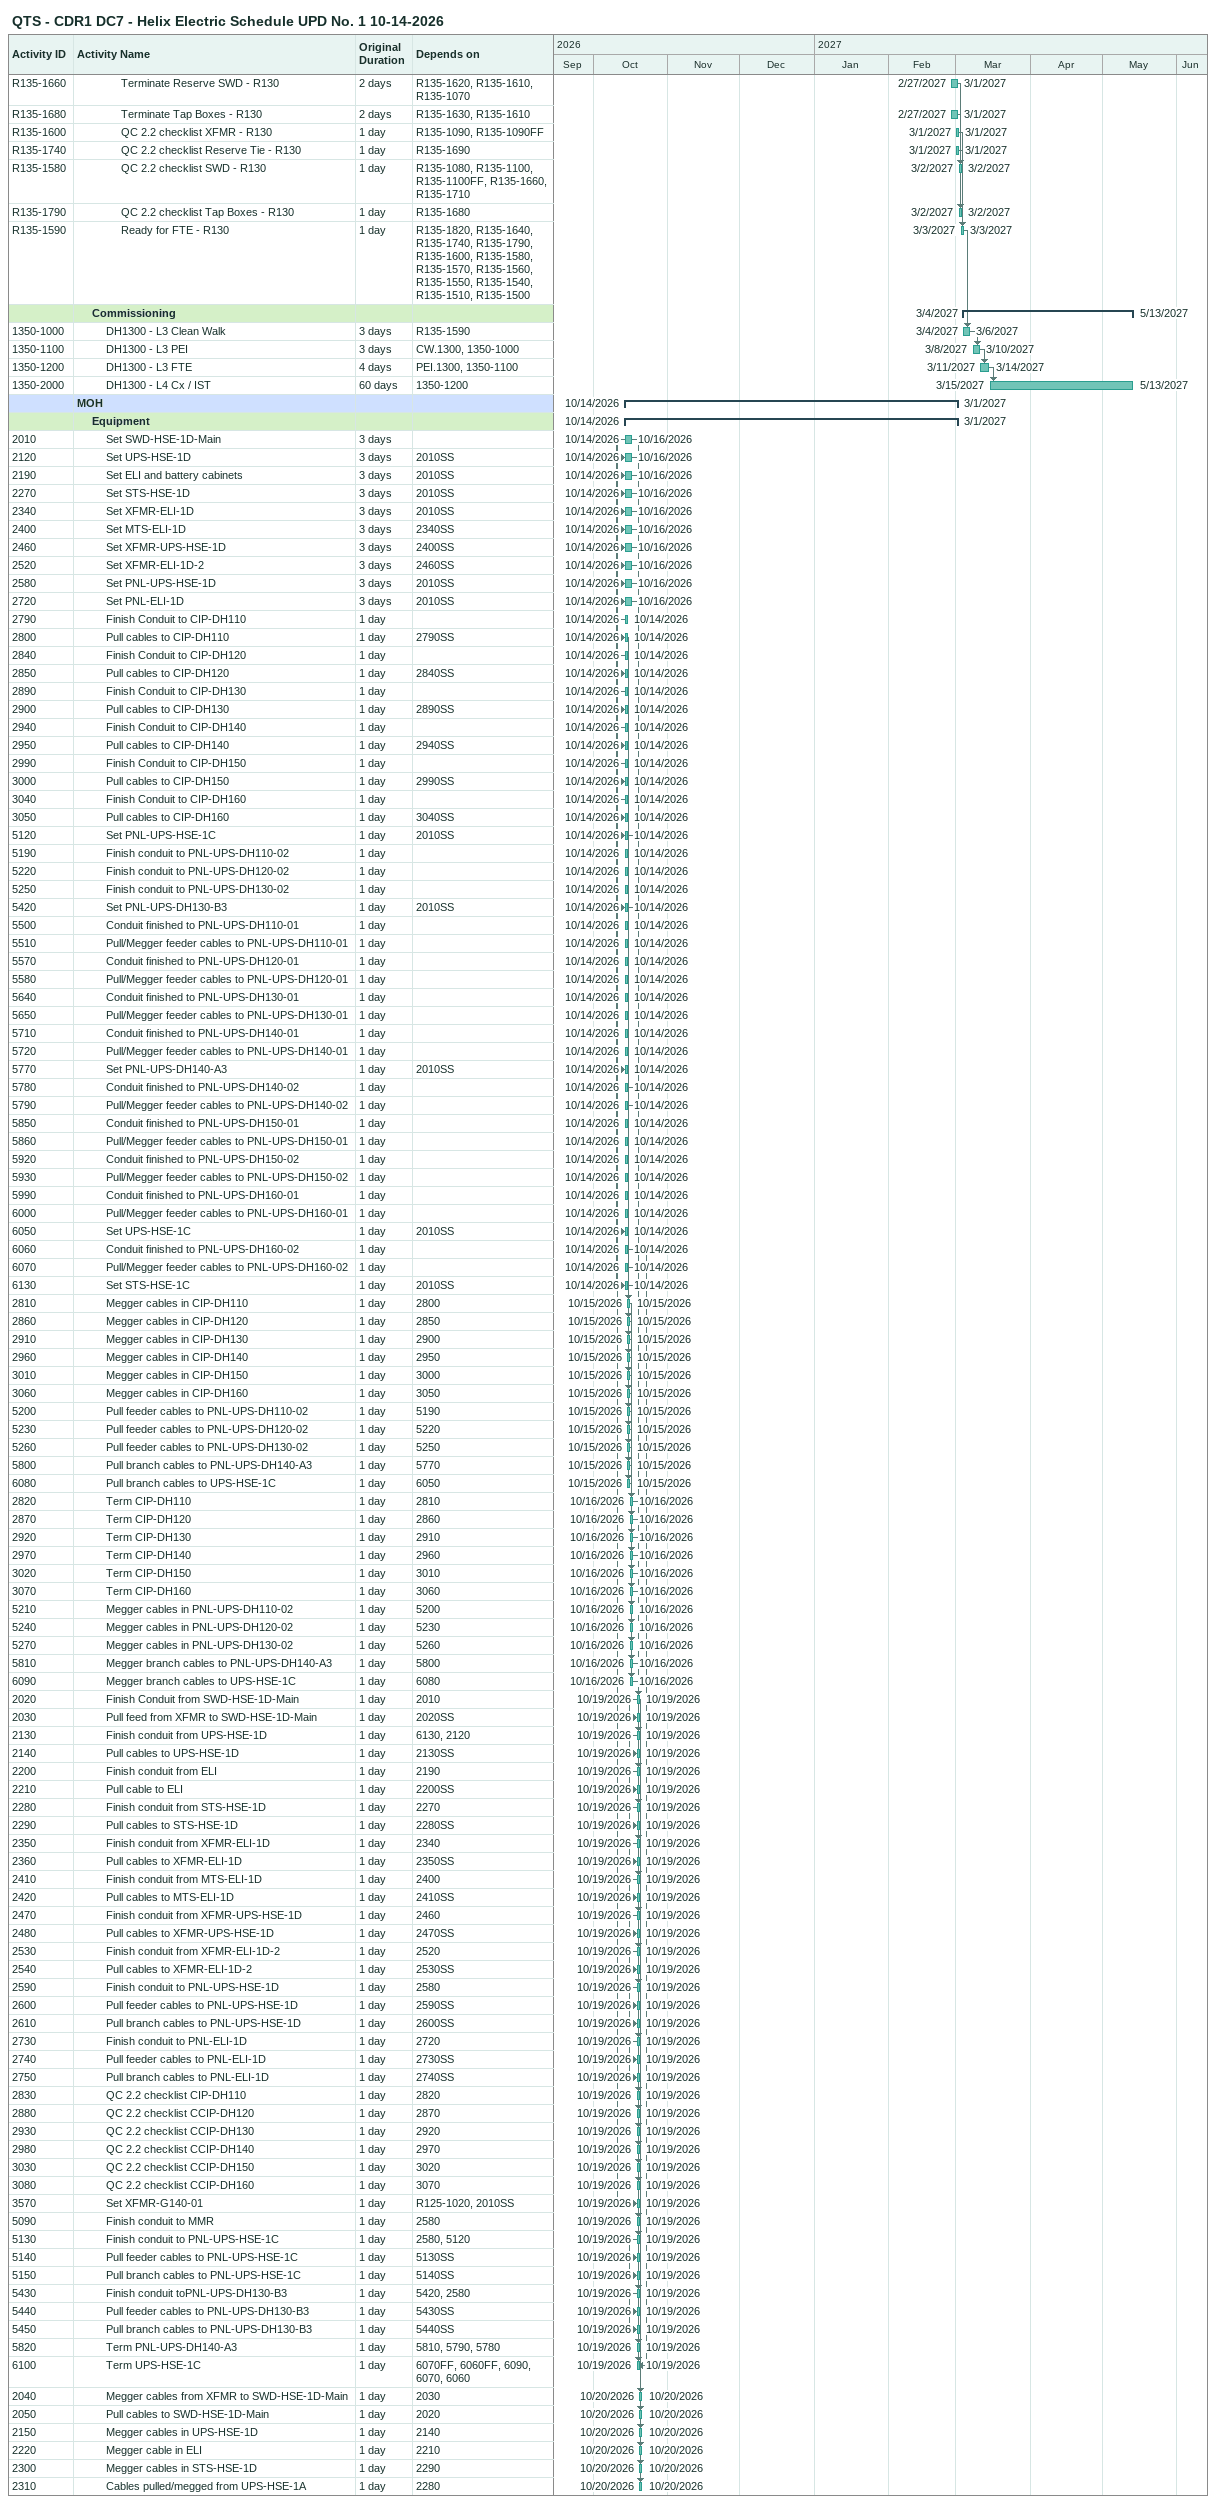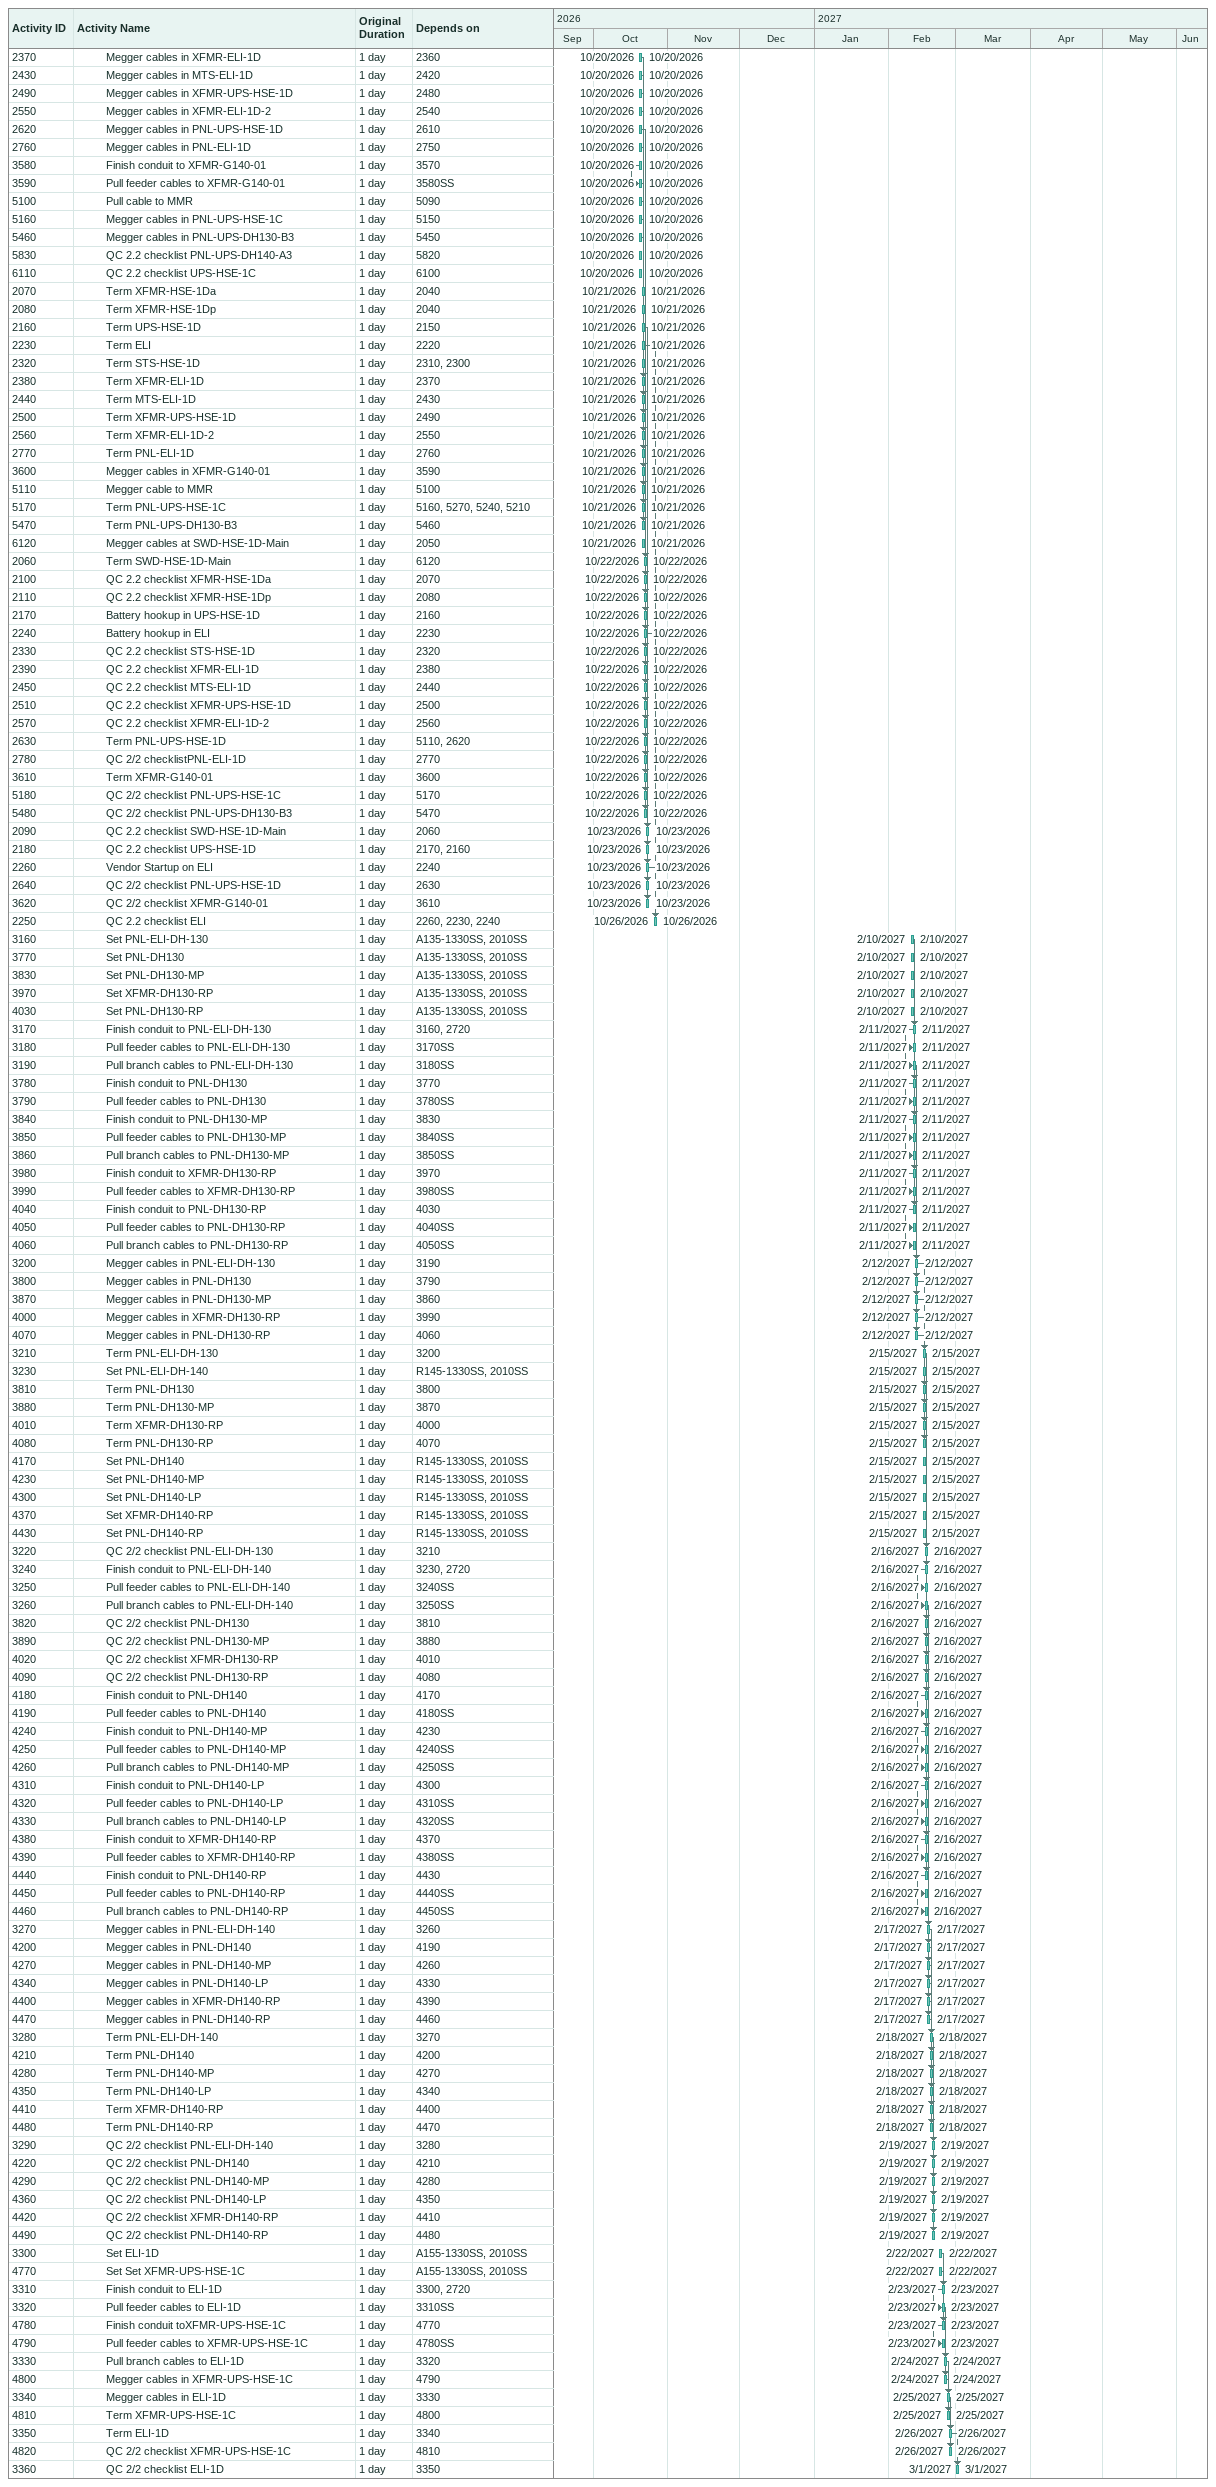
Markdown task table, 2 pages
QTS - CDR1 DC7 - Helix Electric Schedule UPD No. 1 10-14-2026

| ID | Level | Task | Original duration | Start | Finish | Predecessors |
|---|---|---|---|---|---|---|
| R135-1660 | 4 | Terminate Reserve SWD - R130 | 2d | 2027-02-27 | 2027-03-01 | R135-1620, R135-1610, R135-1070 |
| R135-1680 | 4 | Terminate Tap Boxes - R130 | 2d | 2027-02-27 | 2027-03-01 | R135-1630, R135-1610 |
| R135-1600 | 4 | QC 2.2 checklist XFMR - R130 | 1d | 2027-03-01 | 2027-03-01 | R135-1090, R135-1090FF |
| R135-1740 | 4 | QC 2.2 checklist Reserve Tie - R130 | 1d | 2027-03-01 | 2027-03-01 | R135-1690 |
| R135-1580 | 4 | QC 2.2 checklist SWD - R130 | 1d | 2027-03-02 | 2027-03-02 | R135-1080, R135-1100, R135-1100FF, R135-1660, R135-1710 |
| R135-1790 | 4 | QC 2.2 checklist Tap Boxes - R130 | 1d | 2027-03-02 | 2027-03-02 | R135-1680 |
| R135-1590 | 4 | Ready for FTE - R130 | 1d | 2027-03-03 | 2027-03-03 | R135-1820, R135-1640, R135-1740, R135-1790, R135-1600, R135-1580, R135-1570, R135-1560, R135-1550, R135-1540, R135-1510, R135-1500 |
|  | 2 | **Commissioning** |  | 2027-03-04 | 2027-05-13 |  |
| 1350-1000 | 3 | DH1300 - L3 Clean Walk | 3d | 2027-03-04 | 2027-03-06 | R135-1590 |
| 1350-1100 | 3 | DH1300 - L3 PEI | 3d | 2027-03-08 | 2027-03-10 | CW.1300, 1350-1000 |
| 1350-1200 | 3 | DH1300 - L3 FTE | 4d | 2027-03-11 | 2027-03-14 | PEI.1300, 1350-1100 |
| 1350-2000 | 3 | DH1300 - L4 Cx / IST | 60d | 2027-03-15 | 2027-05-13 | 1350-1200 |
|  | 1 | **MOH** |  | 2026-10-14 | 2027-03-01 |  |
|  | 2 | **Equipment** |  | 2026-10-14 | 2027-03-01 |  |
| 2010 | 3 | Set SWD-HSE-1D-Main | 3d | 2026-10-14 | 2026-10-16 |  |
| 2120 | 3 | Set UPS-HSE-1D | 3d | 2026-10-14 | 2026-10-16 | 2010SS |
| 2190 | 3 | Set ELI and battery cabinets | 3d | 2026-10-14 | 2026-10-16 | 2010SS |
| 2270 | 3 | Set STS-HSE-1D | 3d | 2026-10-14 | 2026-10-16 | 2010SS |
| 2340 | 3 | Set XFMR-ELI-1D | 3d | 2026-10-14 | 2026-10-16 | 2010SS |
| 2400 | 3 | Set MTS-ELI-1D | 3d | 2026-10-14 | 2026-10-16 | 2340SS |
| 2460 | 3 | Set XFMR-UPS-HSE-1D | 3d | 2026-10-14 | 2026-10-16 | 2400SS |
| 2520 | 3 | Set XFMR-ELI-1D-2 | 3d | 2026-10-14 | 2026-10-16 | 2460SS |
| 2580 | 3 | Set PNL-UPS-HSE-1D | 3d | 2026-10-14 | 2026-10-16 | 2010SS |
| 2720 | 3 | Set PNL-ELI-1D | 3d | 2026-10-14 | 2026-10-16 | 2010SS |
| 2790 | 3 | Finish Conduit to CIP-DH110 | 1d | 2026-10-14 | 2026-10-14 |  |
| 2800 | 3 | Pull cables to CIP-DH110 | 1d | 2026-10-14 | 2026-10-14 | 2790SS |
| 2840 | 3 | Finish Conduit to CIP-DH120 | 1d | 2026-10-14 | 2026-10-14 |  |
| 2850 | 3 | Pull cables to CIP-DH120 | 1d | 2026-10-14 | 2026-10-14 | 2840SS |
| 2890 | 3 | Finish Conduit to CIP-DH130 | 1d | 2026-10-14 | 2026-10-14 |  |
| 2900 | 3 | Pull cables to CIP-DH130 | 1d | 2026-10-14 | 2026-10-14 | 2890SS |
| 2940 | 3 | Finish Conduit to CIP-DH140 | 1d | 2026-10-14 | 2026-10-14 |  |
| 2950 | 3 | Pull cables to CIP-DH140 | 1d | 2026-10-14 | 2026-10-14 | 2940SS |
| 2990 | 3 | Finish Conduit to CIP-DH150 | 1d | 2026-10-14 | 2026-10-14 |  |
| 3000 | 3 | Pull cables to CIP-DH150 | 1d | 2026-10-14 | 2026-10-14 | 2990SS |
| 3040 | 3 | Finish Conduit to CIP-DH160 | 1d | 2026-10-14 | 2026-10-14 |  |
| 3050 | 3 | Pull cables to CIP-DH160 | 1d | 2026-10-14 | 2026-10-14 | 3040SS |
| 5120 | 3 | Set PNL-UPS-HSE-1C | 1d | 2026-10-14 | 2026-10-14 | 2010SS |
| 5190 | 3 | Finish conduit to PNL-UPS-DH110-02 | 1d | 2026-10-14 | 2026-10-14 |  |
| 5220 | 3 | Finish conduit to PNL-UPS-DH120-02 | 1d | 2026-10-14 | 2026-10-14 |  |
| 5250 | 3 | Finish conduit to PNL-UPS-DH130-02 | 1d | 2026-10-14 | 2026-10-14 |  |
| 5420 | 3 | Set PNL-UPS-DH130-B3 | 1d | 2026-10-14 | 2026-10-14 | 2010SS |
| 5500 | 3 | Conduit finished to PNL-UPS-DH110-01 | 1d | 2026-10-14 | 2026-10-14 |  |
| 5510 | 3 | Pull/Megger feeder cables to PNL-UPS-DH110-01 | 1d | 2026-10-14 | 2026-10-14 |  |
| 5570 | 3 | Conduit finished to PNL-UPS-DH120-01 | 1d | 2026-10-14 | 2026-10-14 |  |
| 5580 | 3 | Pull/Megger feeder cables to PNL-UPS-DH120-01 | 1d | 2026-10-14 | 2026-10-14 |  |
| 5640 | 3 | Conduit finished to PNL-UPS-DH130-01 | 1d | 2026-10-14 | 2026-10-14 |  |
| 5650 | 3 | Pull/Megger feeder cables to PNL-UPS-DH130-01 | 1d | 2026-10-14 | 2026-10-14 |  |
| 5710 | 3 | Conduit finished to PNL-UPS-DH140-01 | 1d | 2026-10-14 | 2026-10-14 |  |
| 5720 | 3 | Pull/Megger feeder cables to PNL-UPS-DH140-01 | 1d | 2026-10-14 | 2026-10-14 |  |
| 5770 | 3 | Set PNL-UPS-DH140-A3 | 1d | 2026-10-14 | 2026-10-14 | 2010SS |
| 5780 | 3 | Conduit finished to PNL-UPS-DH140-02 | 1d | 2026-10-14 | 2026-10-14 |  |
| 5790 | 3 | Pull/Megger feeder cables to PNL-UPS-DH140-02 | 1d | 2026-10-14 | 2026-10-14 |  |
| 5850 | 3 | Conduit finished to PNL-UPS-DH150-01 | 1d | 2026-10-14 | 2026-10-14 |  |
| 5860 | 3 | Pull/Megger feeder cables to PNL-UPS-DH150-01 | 1d | 2026-10-14 | 2026-10-14 |  |
| 5920 | 3 | Conduit finished to PNL-UPS-DH150-02 | 1d | 2026-10-14 | 2026-10-14 |  |
| 5930 | 3 | Pull/Megger feeder cables to PNL-UPS-DH150-02 | 1d | 2026-10-14 | 2026-10-14 |  |
| 5990 | 3 | Conduit finished to PNL-UPS-DH160-01 | 1d | 2026-10-14 | 2026-10-14 |  |
| 6000 | 3 | Pull/Megger feeder cables to PNL-UPS-DH160-01 | 1d | 2026-10-14 | 2026-10-14 |  |
| 6050 | 3 | Set UPS-HSE-1C | 1d | 2026-10-14 | 2026-10-14 | 2010SS |
| 6060 | 3 | Conduit finished to PNL-UPS-DH160-02 | 1d | 2026-10-14 | 2026-10-14 |  |
| 6070 | 3 | Pull/Megger feeder cables to PNL-UPS-DH160-02 | 1d | 2026-10-14 | 2026-10-14 |  |
| 6130 | 3 | Set STS-HSE-1C | 1d | 2026-10-14 | 2026-10-14 | 2010SS |
| 2810 | 3 | Megger cables in CIP-DH110 | 1d | 2026-10-15 | 2026-10-15 | 2800 |
| 2860 | 3 | Megger cables in CIP-DH120 | 1d | 2026-10-15 | 2026-10-15 | 2850 |
| 2910 | 3 | Megger cables in CIP-DH130 | 1d | 2026-10-15 | 2026-10-15 | 2900 |
| 2960 | 3 | Megger cables in CIP-DH140 | 1d | 2026-10-15 | 2026-10-15 | 2950 |
| 3010 | 3 | Megger cables in CIP-DH150 | 1d | 2026-10-15 | 2026-10-15 | 3000 |
| 3060 | 3 | Megger cables in CIP-DH160 | 1d | 2026-10-15 | 2026-10-15 | 3050 |
| 5200 | 3 | Pull feeder cables to PNL-UPS-DH110-02 | 1d | 2026-10-15 | 2026-10-15 | 5190 |
| 5230 | 3 | Pull feeder cables to PNL-UPS-DH120-02 | 1d | 2026-10-15 | 2026-10-15 | 5220 |
| 5260 | 3 | Pull feeder cables to PNL-UPS-DH130-02 | 1d | 2026-10-15 | 2026-10-15 | 5250 |
| 5800 | 3 | Pull branch cables to PNL-UPS-DH140-A3 | 1d | 2026-10-15 | 2026-10-15 | 5770 |
| 6080 | 3 | Pull branch cables to UPS-HSE-1C | 1d | 2026-10-15 | 2026-10-15 | 6050 |
| 2820 | 3 | Term CIP-DH110 | 1d | 2026-10-16 | 2026-10-16 | 2810 |
| 2870 | 3 | Term CIP-DH120 | 1d | 2026-10-16 | 2026-10-16 | 2860 |
| 2920 | 3 | Term CIP-DH130 | 1d | 2026-10-16 | 2026-10-16 | 2910 |
| 2970 | 3 | Term CIP-DH140 | 1d | 2026-10-16 | 2026-10-16 | 2960 |
| 3020 | 3 | Term CIP-DH150 | 1d | 2026-10-16 | 2026-10-16 | 3010 |
| 3070 | 3 | Term CIP-DH160 | 1d | 2026-10-16 | 2026-10-16 | 3060 |
| 5210 | 3 | Megger cables in PNL-UPS-DH110-02 | 1d | 2026-10-16 | 2026-10-16 | 5200 |
| 5240 | 3 | Megger cables in PNL-UPS-DH120-02 | 1d | 2026-10-16 | 2026-10-16 | 5230 |
| 5270 | 3 | Megger cables in PNL-UPS-DH130-02 | 1d | 2026-10-16 | 2026-10-16 | 5260 |
| 5810 | 3 | Megger branch cables to PNL-UPS-DH140-A3 | 1d | 2026-10-16 | 2026-10-16 | 5800 |
| 6090 | 3 | Megger branch cables to UPS-HSE-1C | 1d | 2026-10-16 | 2026-10-16 | 6080 |
| 2020 | 3 | Finish Conduit from SWD-HSE-1D-Main | 1d | 2026-10-19 | 2026-10-19 | 2010 |
| 2030 | 3 | Pull feed from XFMR to SWD-HSE-1D-Main | 1d | 2026-10-19 | 2026-10-19 | 2020SS |
| 2130 | 3 | Finish conduit from UPS-HSE-1D | 1d | 2026-10-19 | 2026-10-19 | 6130, 2120 |
| 2140 | 3 | Pull cables to UPS-HSE-1D | 1d | 2026-10-19 | 2026-10-19 | 2130SS |
| 2200 | 3 | Finish conduit from ELI | 1d | 2026-10-19 | 2026-10-19 | 2190 |
| 2210 | 3 | Pull cable to ELI | 1d | 2026-10-19 | 2026-10-19 | 2200SS |
| 2280 | 3 | Finish conduit from STS-HSE-1D | 1d | 2026-10-19 | 2026-10-19 | 2270 |
| 2290 | 3 | Pull cables to STS-HSE-1D | 1d | 2026-10-19 | 2026-10-19 | 2280SS |
| 2350 | 3 | Finish conduit from XFMR-ELI-1D | 1d | 2026-10-19 | 2026-10-19 | 2340 |
| 2360 | 3 | Pull cables to XFMR-ELI-1D | 1d | 2026-10-19 | 2026-10-19 | 2350SS |
| 2410 | 3 | Finish conduit from MTS-ELI-1D | 1d | 2026-10-19 | 2026-10-19 | 2400 |
| 2420 | 3 | Pull cables to MTS-ELI-1D | 1d | 2026-10-19 | 2026-10-19 | 2410SS |
| 2470 | 3 | Finish conduit from XFMR-UPS-HSE-1D | 1d | 2026-10-19 | 2026-10-19 | 2460 |
| 2480 | 3 | Pull cables to XFMR-UPS-HSE-1D | 1d | 2026-10-19 | 2026-10-19 | 2470SS |
| 2530 | 3 | Finish conduit from XFMR-ELI-1D-2 | 1d | 2026-10-19 | 2026-10-19 | 2520 |
| 2540 | 3 | Pull cables to XFMR-ELI-1D-2 | 1d | 2026-10-19 | 2026-10-19 | 2530SS |
| 2590 | 3 | Finish conduit to PNL-UPS-HSE-1D | 1d | 2026-10-19 | 2026-10-19 | 2580 |
| 2600 | 3 | Pull feeder cables to PNL-UPS-HSE-1D | 1d | 2026-10-19 | 2026-10-19 | 2590SS |
| 2610 | 3 | Pull branch cables to PNL-UPS-HSE-1D | 1d | 2026-10-19 | 2026-10-19 | 2600SS |
| 2730 | 3 | Finish conduit to PNL-ELI-1D | 1d | 2026-10-19 | 2026-10-19 | 2720 |
| 2740 | 3 | Pull feeder cables to PNL-ELI-1D | 1d | 2026-10-19 | 2026-10-19 | 2730SS |
| 2750 | 3 | Pull branch cables to PNL-ELI-1D | 1d | 2026-10-19 | 2026-10-19 | 2740SS |
| 2830 | 3 | QC 2.2 checklist CIP-DH110 | 1d | 2026-10-19 | 2026-10-19 | 2820 |
| 2880 | 3 | QC 2.2 checklist CCIP-DH120 | 1d | 2026-10-19 | 2026-10-19 | 2870 |
| 2930 | 3 | QC 2.2 checklist CCIP-DH130 | 1d | 2026-10-19 | 2026-10-19 | 2920 |
| 2980 | 3 | QC 2.2 checklist CCIP-DH140 | 1d | 2026-10-19 | 2026-10-19 | 2970 |
| 3030 | 3 | QC 2.2 checklist CCIP-DH150 | 1d | 2026-10-19 | 2026-10-19 | 3020 |
| 3080 | 3 | QC 2.2 checklist CCIP-DH160 | 1d | 2026-10-19 | 2026-10-19 | 3070 |
| 3570 | 3 | Set XFMR-G140-01 | 1d | 2026-10-19 | 2026-10-19 | R125-1020, 2010SS |
| 5090 | 3 | Finish conduit to MMR | 1d | 2026-10-19 | 2026-10-19 | 2580 |
| 5130 | 3 | Finish conduit to PNL-UPS-HSE-1C | 1d | 2026-10-19 | 2026-10-19 | 2580, 5120 |
| 5140 | 3 | Pull feeder cables to PNL-UPS-HSE-1C | 1d | 2026-10-19 | 2026-10-19 | 5130SS |
| 5150 | 3 | Pull branch cables to PNL-UPS-HSE-1C | 1d | 2026-10-19 | 2026-10-19 | 5140SS |
| 5430 | 3 | Finish conduit toPNL-UPS-DH130-B3 | 1d | 2026-10-19 | 2026-10-19 | 5420, 2580 |
| 5440 | 3 | Pull feeder cables to PNL-UPS-DH130-B3 | 1d | 2026-10-19 | 2026-10-19 | 5430SS |
| 5450 | 3 | Pull branch cables to PNL-UPS-DH130-B3 | 1d | 2026-10-19 | 2026-10-19 | 5440SS |
| 5820 | 3 | Term PNL-UPS-DH140-A3 | 1d | 2026-10-19 | 2026-10-19 | 5810, 5790, 5780 |
| 6100 | 3 | Term UPS-HSE-1C | 1d | 2026-10-19 | 2026-10-19 | 6070FF, 6060FF, 6090, 6070, 6060 |
| 2040 | 3 | Megger cables from XFMR to SWD-HSE-1D-Main | 1d | 2026-10-20 | 2026-10-20 | 2030 |
| 2050 | 3 | Pull cables to SWD-HSE-1D-Main | 1d | 2026-10-20 | 2026-10-20 | 2020 |
| 2150 | 3 | Megger cables in UPS-HSE-1D | 1d | 2026-10-20 | 2026-10-20 | 2140 |
| 2220 | 3 | Megger cable in ELI | 1d | 2026-10-20 | 2026-10-20 | 2210 |
| 2300 | 3 | Megger cables in STS-HSE-1D | 1d | 2026-10-20 | 2026-10-20 | 2290 |
| 2310 | 3 | Cables pulled/megged from UPS-HSE-1A | 1d | 2026-10-20 | 2026-10-20 | 2280 |
| 2370 | 3 | Megger cables in XFMR-ELI-1D | 1d | 2026-10-20 | 2026-10-20 | 2360 |
| 2430 | 3 | Megger cables in MTS-ELI-1D | 1d | 2026-10-20 | 2026-10-20 | 2420 |
| 2490 | 3 | Megger cables in XFMR-UPS-HSE-1D | 1d | 2026-10-20 | 2026-10-20 | 2480 |
| 2550 | 3 | Megger cables in XFMR-ELI-1D-2 | 1d | 2026-10-20 | 2026-10-20 | 2540 |
| 2620 | 3 | Megger cables in PNL-UPS-HSE-1D | 1d | 2026-10-20 | 2026-10-20 | 2610 |
| 2760 | 3 | Megger cables in PNL-ELI-1D | 1d | 2026-10-20 | 2026-10-20 | 2750 |
| 3580 | 3 | Finish conduit to XFMR-G140-01 | 1d | 2026-10-20 | 2026-10-20 | 3570 |
| 3590 | 3 | Pull feeder cables to XFMR-G140-01 | 1d | 2026-10-20 | 2026-10-20 | 3580SS |
| 5100 | 3 | Pull cable to MMR | 1d | 2026-10-20 | 2026-10-20 | 5090 |
| 5160 | 3 | Megger cables in PNL-UPS-HSE-1C | 1d | 2026-10-20 | 2026-10-20 | 5150 |
| 5460 | 3 | Megger cables in PNL-UPS-DH130-B3 | 1d | 2026-10-20 | 2026-10-20 | 5450 |
| 5830 | 3 | QC 2.2 checklist PNL-UPS-DH140-A3 | 1d | 2026-10-20 | 2026-10-20 | 5820 |
| 6110 | 3 | QC 2.2 checklist UPS-HSE-1C | 1d | 2026-10-20 | 2026-10-20 | 6100 |
| 2070 | 3 | Term XFMR-HSE-1Da | 1d | 2026-10-21 | 2026-10-21 | 2040 |
| 2080 | 3 | Term XFMR-HSE-1Dp | 1d | 2026-10-21 | 2026-10-21 | 2040 |
| 2160 | 3 | Term UPS-HSE-1D | 1d | 2026-10-21 | 2026-10-21 | 2150 |
| 2230 | 3 | Term ELI | 1d | 2026-10-21 | 2026-10-21 | 2220 |
| 2320 | 3 | Term STS-HSE-1D | 1d | 2026-10-21 | 2026-10-21 | 2310, 2300 |
| 2380 | 3 | Term XFMR-ELI-1D | 1d | 2026-10-21 | 2026-10-21 | 2370 |
| 2440 | 3 | Term MTS-ELI-1D | 1d | 2026-10-21 | 2026-10-21 | 2430 |
| 2500 | 3 | Term XFMR-UPS-HSE-1D | 1d | 2026-10-21 | 2026-10-21 | 2490 |
| 2560 | 3 | Term XFMR-ELI-1D-2 | 1d | 2026-10-21 | 2026-10-21 | 2550 |
| 2770 | 3 | Term PNL-ELI-1D | 1d | 2026-10-21 | 2026-10-21 | 2760 |
| 3600 | 3 | Megger cables in XFMR-G140-01 | 1d | 2026-10-21 | 2026-10-21 | 3590 |
| 5110 | 3 | Megger cable to MMR | 1d | 2026-10-21 | 2026-10-21 | 5100 |
| 5170 | 3 | Term PNL-UPS-HSE-1C | 1d | 2026-10-21 | 2026-10-21 | 5160, 5270, 5240, 5210 |
| 5470 | 3 | Term PNL-UPS-DH130-B3 | 1d | 2026-10-21 | 2026-10-21 | 5460 |
| 6120 | 3 | Megger cables at SWD-HSE-1D-Main | 1d | 2026-10-21 | 2026-10-21 | 2050 |
| 2060 | 3 | Term SWD-HSE-1D-Main | 1d | 2026-10-22 | 2026-10-22 | 6120 |
| 2100 | 3 | QC 2.2 checklist XFMR-HSE-1Da | 1d | 2026-10-22 | 2026-10-22 | 2070 |
| 2110 | 3 | QC 2.2 checklist XFMR-HSE-1Dp | 1d | 2026-10-22 | 2026-10-22 | 2080 |
| 2170 | 3 | Battery hookup in UPS-HSE-1D | 1d | 2026-10-22 | 2026-10-22 | 2160 |
| 2240 | 3 | Battery hookup in ELI | 1d | 2026-10-22 | 2026-10-22 | 2230 |
| 2330 | 3 | QC 2.2 checklist STS-HSE-1D | 1d | 2026-10-22 | 2026-10-22 | 2320 |
| 2390 | 3 | QC 2.2 checklist XFMR-ELI-1D | 1d | 2026-10-22 | 2026-10-22 | 2380 |
| 2450 | 3 | QC 2.2 checklist MTS-ELI-1D | 1d | 2026-10-22 | 2026-10-22 | 2440 |
| 2510 | 3 | QC 2.2 checklist XFMR-UPS-HSE-1D | 1d | 2026-10-22 | 2026-10-22 | 2500 |
| 2570 | 3 | QC 2.2 checklist XFMR-ELI-1D-2 | 1d | 2026-10-22 | 2026-10-22 | 2560 |
| 2630 | 3 | Term PNL-UPS-HSE-1D | 1d | 2026-10-22 | 2026-10-22 | 5110, 2620 |
| 2780 | 3 | QC 2/2 checklistPNL-ELI-1D | 1d | 2026-10-22 | 2026-10-22 | 2770 |
| 3610 | 3 | Term XFMR-G140-01 | 1d | 2026-10-22 | 2026-10-22 | 3600 |
| 5180 | 3 | QC 2/2 checklist PNL-UPS-HSE-1C | 1d | 2026-10-22 | 2026-10-22 | 5170 |
| 5480 | 3 | QC 2/2 checklist PNL-UPS-DH130-B3 | 1d | 2026-10-22 | 2026-10-22 | 5470 |
| 2090 | 3 | QC 2.2 checklist SWD-HSE-1D-Main | 1d | 2026-10-23 | 2026-10-23 | 2060 |
| 2180 | 3 | QC 2.2 checklist UPS-HSE-1D | 1d | 2026-10-23 | 2026-10-23 | 2170, 2160 |
| 2260 | 3 | Vendor Startup on ELI | 1d | 2026-10-23 | 2026-10-23 | 2240 |
| 2640 | 3 | QC 2/2 checklist PNL-UPS-HSE-1D | 1d | 2026-10-23 | 2026-10-23 | 2630 |
| 3620 | 3 | QC 2/2 checklist XFMR-G140-01 | 1d | 2026-10-23 | 2026-10-23 | 3610 |
| 2250 | 3 | QC 2.2 checklist ELI | 1d | 2026-10-26 | 2026-10-26 | 2260, 2230, 2240 |
| 3160 | 3 | Set PNL-ELI-DH-130 | 1d | 2027-02-10 | 2027-02-10 | A135-1330SS, 2010SS |
| 3770 | 3 | Set PNL-DH130 | 1d | 2027-02-10 | 2027-02-10 | A135-1330SS, 2010SS |
| 3830 | 3 | Set PNL-DH130-MP | 1d | 2027-02-10 | 2027-02-10 | A135-1330SS, 2010SS |
| 3970 | 3 | Set XFMR-DH130-RP | 1d | 2027-02-10 | 2027-02-10 | A135-1330SS, 2010SS |
| 4030 | 3 | Set PNL-DH130-RP | 1d | 2027-02-10 | 2027-02-10 | A135-1330SS, 2010SS |
| 3170 | 3 | Finish conduit to PNL-ELI-DH-130 | 1d | 2027-02-11 | 2027-02-11 | 3160, 2720 |
| 3180 | 3 | Pull feeder cables to PNL-ELI-DH-130 | 1d | 2027-02-11 | 2027-02-11 | 3170SS |
| 3190 | 3 | Pull branch cables to PNL-ELI-DH-130 | 1d | 2027-02-11 | 2027-02-11 | 3180SS |
| 3780 | 3 | Finish conduit to PNL-DH130 | 1d | 2027-02-11 | 2027-02-11 | 3770 |
| 3790 | 3 | Pull feeder cables to PNL-DH130 | 1d | 2027-02-11 | 2027-02-11 | 3780SS |
| 3840 | 3 | Finish conduit to PNL-DH130-MP | 1d | 2027-02-11 | 2027-02-11 | 3830 |
| 3850 | 3 | Pull feeder cables to PNL-DH130-MP | 1d | 2027-02-11 | 2027-02-11 | 3840SS |
| 3860 | 3 | Pull branch cables to PNL-DH130-MP | 1d | 2027-02-11 | 2027-02-11 | 3850SS |
| 3980 | 3 | Finish conduit to XFMR-DH130-RP | 1d | 2027-02-11 | 2027-02-11 | 3970 |
| 3990 | 3 | Pull feeder cables to XFMR-DH130-RP | 1d | 2027-02-11 | 2027-02-11 | 3980SS |
| 4040 | 3 | Finish conduit to PNL-DH130-RP | 1d | 2027-02-11 | 2027-02-11 | 4030 |
| 4050 | 3 | Pull feeder cables to PNL-DH130-RP | 1d | 2027-02-11 | 2027-02-11 | 4040SS |
| 4060 | 3 | Pull branch cables to PNL-DH130-RP | 1d | 2027-02-11 | 2027-02-11 | 4050SS |
| 3200 | 3 | Megger cables in PNL-ELI-DH-130 | 1d | 2027-02-12 | 2027-02-12 | 3190 |
| 3800 | 3 | Megger cables in PNL-DH130 | 1d | 2027-02-12 | 2027-02-12 | 3790 |
| 3870 | 3 | Megger cables in PNL-DH130-MP | 1d | 2027-02-12 | 2027-02-12 | 3860 |
| 4000 | 3 | Megger cables in XFMR-DH130-RP | 1d | 2027-02-12 | 2027-02-12 | 3990 |
| 4070 | 3 | Megger cables in PNL-DH130-RP | 1d | 2027-02-12 | 2027-02-12 | 4060 |
| 3210 | 3 | Term PNL-ELI-DH-130 | 1d | 2027-02-15 | 2027-02-15 | 3200 |
| 3230 | 3 | Set PNL-ELI-DH-140 | 1d | 2027-02-15 | 2027-02-15 | R145-1330SS, 2010SS |
| 3810 | 3 | Term PNL-DH130 | 1d | 2027-02-15 | 2027-02-15 | 3800 |
| 3880 | 3 | Term PNL-DH130-MP | 1d | 2027-02-15 | 2027-02-15 | 3870 |
| 4010 | 3 | Term XFMR-DH130-RP | 1d | 2027-02-15 | 2027-02-15 | 4000 |
| 4080 | 3 | Term PNL-DH130-RP | 1d | 2027-02-15 | 2027-02-15 | 4070 |
| 4170 | 3 | Set PNL-DH140 | 1d | 2027-02-15 | 2027-02-15 | R145-1330SS, 2010SS |
| 4230 | 3 | Set PNL-DH140-MP | 1d | 2027-02-15 | 2027-02-15 | R145-1330SS, 2010SS |
| 4300 | 3 | Set PNL-DH140-LP | 1d | 2027-02-15 | 2027-02-15 | R145-1330SS, 2010SS |
| 4370 | 3 | Set XFMR-DH140-RP | 1d | 2027-02-15 | 2027-02-15 | R145-1330SS, 2010SS |
| 4430 | 3 | Set PNL-DH140-RP | 1d | 2027-02-15 | 2027-02-15 | R145-1330SS, 2010SS |
| 3220 | 3 | QC 2/2 checklist PNL-ELI-DH-130 | 1d | 2027-02-16 | 2027-02-16 | 3210 |
| 3240 | 3 | Finish conduit to PNL-ELI-DH-140 | 1d | 2027-02-16 | 2027-02-16 | 3230, 2720 |
| 3250 | 3 | Pull feeder cables to PNL-ELI-DH-140 | 1d | 2027-02-16 | 2027-02-16 | 3240SS |
| 3260 | 3 | Pull branch cables to PNL-ELI-DH-140 | 1d | 2027-02-16 | 2027-02-16 | 3250SS |
| 3820 | 3 | QC 2/2 checklist PNL-DH130 | 1d | 2027-02-16 | 2027-02-16 | 3810 |
| 3890 | 3 | QC 2/2 checklist PNL-DH130-MP | 1d | 2027-02-16 | 2027-02-16 | 3880 |
| 4020 | 3 | QC 2/2 checklist XFMR-DH130-RP | 1d | 2027-02-16 | 2027-02-16 | 4010 |
| 4090 | 3 | QC 2/2 checklist PNL-DH130-RP | 1d | 2027-02-16 | 2027-02-16 | 4080 |
| 4180 | 3 | Finish conduit to PNL-DH140 | 1d | 2027-02-16 | 2027-02-16 | 4170 |
| 4190 | 3 | Pull feeder cables to PNL-DH140 | 1d | 2027-02-16 | 2027-02-16 | 4180SS |
| 4240 | 3 | Finish conduit to PNL-DH140-MP | 1d | 2027-02-16 | 2027-02-16 | 4230 |
| 4250 | 3 | Pull feeder cables to PNL-DH140-MP | 1d | 2027-02-16 | 2027-02-16 | 4240SS |
| 4260 | 3 | Pull branch cables to PNL-DH140-MP | 1d | 2027-02-16 | 2027-02-16 | 4250SS |
| 4310 | 3 | Finish conduit to PNL-DH140-LP | 1d | 2027-02-16 | 2027-02-16 | 4300 |
| 4320 | 3 | Pull feeder cables to PNL-DH140-LP | 1d | 2027-02-16 | 2027-02-16 | 4310SS |
| 4330 | 3 | Pull branch cables to PNL-DH140-LP | 1d | 2027-02-16 | 2027-02-16 | 4320SS |
| 4380 | 3 | Finish conduit to XFMR-DH140-RP | 1d | 2027-02-16 | 2027-02-16 | 4370 |
| 4390 | 3 | Pull feeder cables to XFMR-DH140-RP | 1d | 2027-02-16 | 2027-02-16 | 4380SS |
| 4440 | 3 | Finish conduit to PNL-DH140-RP | 1d | 2027-02-16 | 2027-02-16 | 4430 |
| 4450 | 3 | Pull feeder cables to PNL-DH140-RP | 1d | 2027-02-16 | 2027-02-16 | 4440SS |
| 4460 | 3 | Pull branch cables to PNL-DH140-RP | 1d | 2027-02-16 | 2027-02-16 | 4450SS |
| 3270 | 3 | Megger cables in PNL-ELI-DH-140 | 1d | 2027-02-17 | 2027-02-17 | 3260 |
| 4200 | 3 | Megger cables in PNL-DH140 | 1d | 2027-02-17 | 2027-02-17 | 4190 |
| 4270 | 3 | Megger cables in PNL-DH140-MP | 1d | 2027-02-17 | 2027-02-17 | 4260 |
| 4340 | 3 | Megger cables in PNL-DH140-LP | 1d | 2027-02-17 | 2027-02-17 | 4330 |
| 4400 | 3 | Megger cables in XFMR-DH140-RP | 1d | 2027-02-17 | 2027-02-17 | 4390 |
| 4470 | 3 | Megger cables in PNL-DH140-RP | 1d | 2027-02-17 | 2027-02-17 | 4460 |
| 3280 | 3 | Term PNL-ELI-DH-140 | 1d | 2027-02-18 | 2027-02-18 | 3270 |
| 4210 | 3 | Term PNL-DH140 | 1d | 2027-02-18 | 2027-02-18 | 4200 |
| 4280 | 3 | Term PNL-DH140-MP | 1d | 2027-02-18 | 2027-02-18 | 4270 |
| 4350 | 3 | Term PNL-DH140-LP | 1d | 2027-02-18 | 2027-02-18 | 4340 |
| 4410 | 3 | Term XFMR-DH140-RP | 1d | 2027-02-18 | 2027-02-18 | 4400 |
| 4480 | 3 | Term PNL-DH140-RP | 1d | 2027-02-18 | 2027-02-18 | 4470 |
| 3290 | 3 | QC 2/2 checklist PNL-ELI-DH-140 | 1d | 2027-02-19 | 2027-02-19 | 3280 |
| 4220 | 3 | QC 2/2 checklist PNL-DH140 | 1d | 2027-02-19 | 2027-02-19 | 4210 |
| 4290 | 3 | QC 2/2 checklist PNL-DH140-MP | 1d | 2027-02-19 | 2027-02-19 | 4280 |
| 4360 | 3 | QC 2/2 checklist PNL-DH140-LP | 1d | 2027-02-19 | 2027-02-19 | 4350 |
| 4420 | 3 | QC 2/2 checklist XFMR-DH140-RP | 1d | 2027-02-19 | 2027-02-19 | 4410 |
| 4490 | 3 | QC 2/2 checklist PNL-DH140-RP | 1d | 2027-02-19 | 2027-02-19 | 4480 |
| 3300 | 3 | Set ELI-1D | 1d | 2027-02-22 | 2027-02-22 | A155-1330SS, 2010SS |
| 4770 | 3 | Set Set XFMR-UPS-HSE-1C | 1d | 2027-02-22 | 2027-02-22 | A155-1330SS, 2010SS |
| 3310 | 3 | Finish conduit to ELI-1D | 1d | 2027-02-23 | 2027-02-23 | 3300, 2720 |
| 3320 | 3 | Pull feeder cables to ELI-1D | 1d | 2027-02-23 | 2027-02-23 | 3310SS |
| 4780 | 3 | Finish conduit toXFMR-UPS-HSE-1C | 1d | 2027-02-23 | 2027-02-23 | 4770 |
| 4790 | 3 | Pull feeder cables to XFMR-UPS-HSE-1C | 1d | 2027-02-23 | 2027-02-23 | 4780SS |
| 3330 | 3 | Pull branch cables to ELI-1D | 1d | 2027-02-24 | 2027-02-24 | 3320 |
| 4800 | 3 | Megger cables in XFMR-UPS-HSE-1C | 1d | 2027-02-24 | 2027-02-24 | 4790 |
| 3340 | 3 | Megger cables in ELI-1D | 1d | 2027-02-25 | 2027-02-25 | 3330 |
| 4810 | 3 | Term XFMR-UPS-HSE-1C | 1d | 2027-02-25 | 2027-02-25 | 4800 |
| 3350 | 3 | Term ELI-1D | 1d | 2027-02-26 | 2027-02-26 | 3340 |
| 4820 | 3 | QC 2/2 checklist XFMR-UPS-HSE-1C | 1d | 2027-02-26 | 2027-02-26 | 4810 |
| 3360 | 3 | QC 2/2 checklist ELI-1D | 1d | 2027-03-01 | 2027-03-01 | 3350 |
